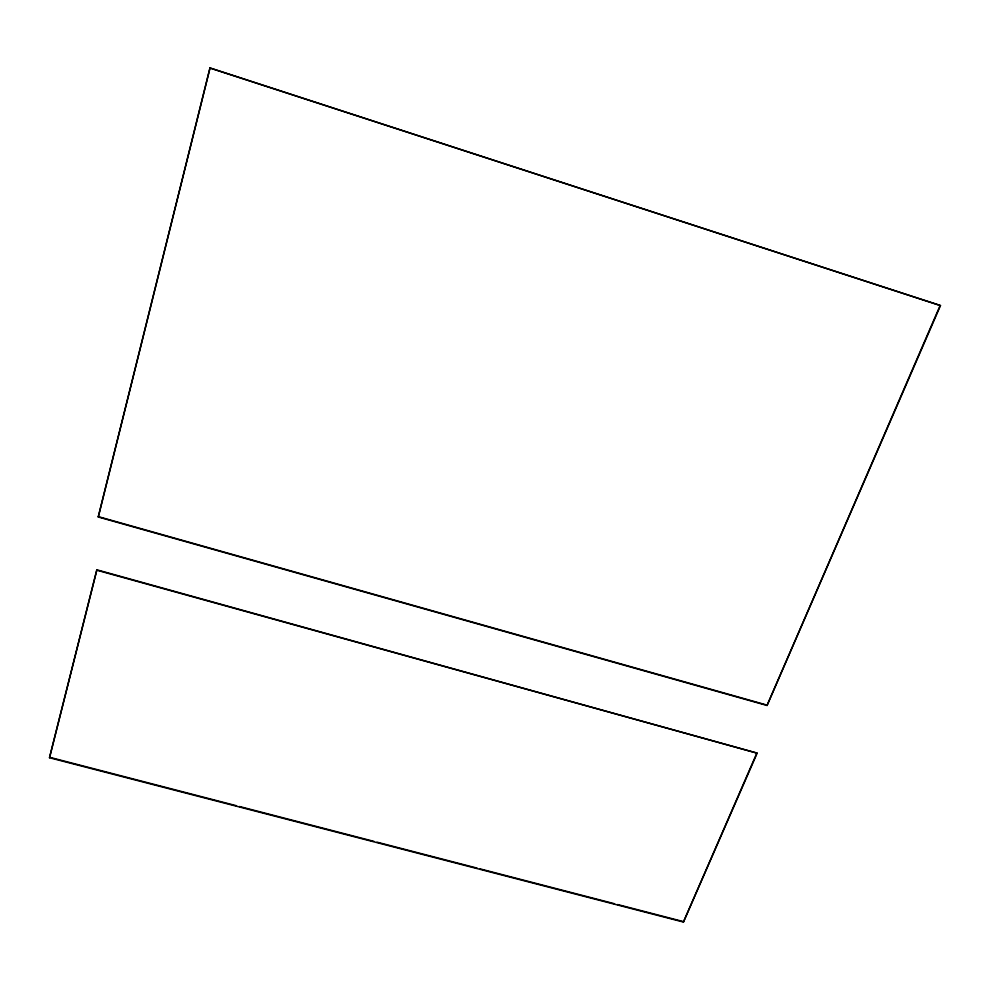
<?xml version="1.0" encoding="UTF-8"?>
<svg xmlns="http://www.w3.org/2000/svg" width="990" height="990" viewBox="0 0 990 990"><rect width="100%" height="100%" fill="white"/><g stroke="black" fill="none" stroke-linecap="round" stroke-linejoin="round"><path stroke-width="1.49" d="M98.258 516.99L210.004 67.939L940.5 305.563L767.052 705.474L98.258 516.99L210.004 67.939M49.5 757.746L96.859 569.819L757.177 753.155L683.434 922.061L49.5 757.746L96.859 569.819M767.052 705.474L939.584 306.764M683.434 922.061L756.385 754.133M51.195 757.697L236.499 805.736M239.481 806.504L373.985 841.376M376.967 842.156L477.093 868.106M480.076 868.886L614.567 903.746M617.562 904.526L683.31 921.566M96.674 570.166L757.177 753.155M98.443 516.669L766.879 705.066M209.868 68.013L940.5 305.563"/></g></svg>
